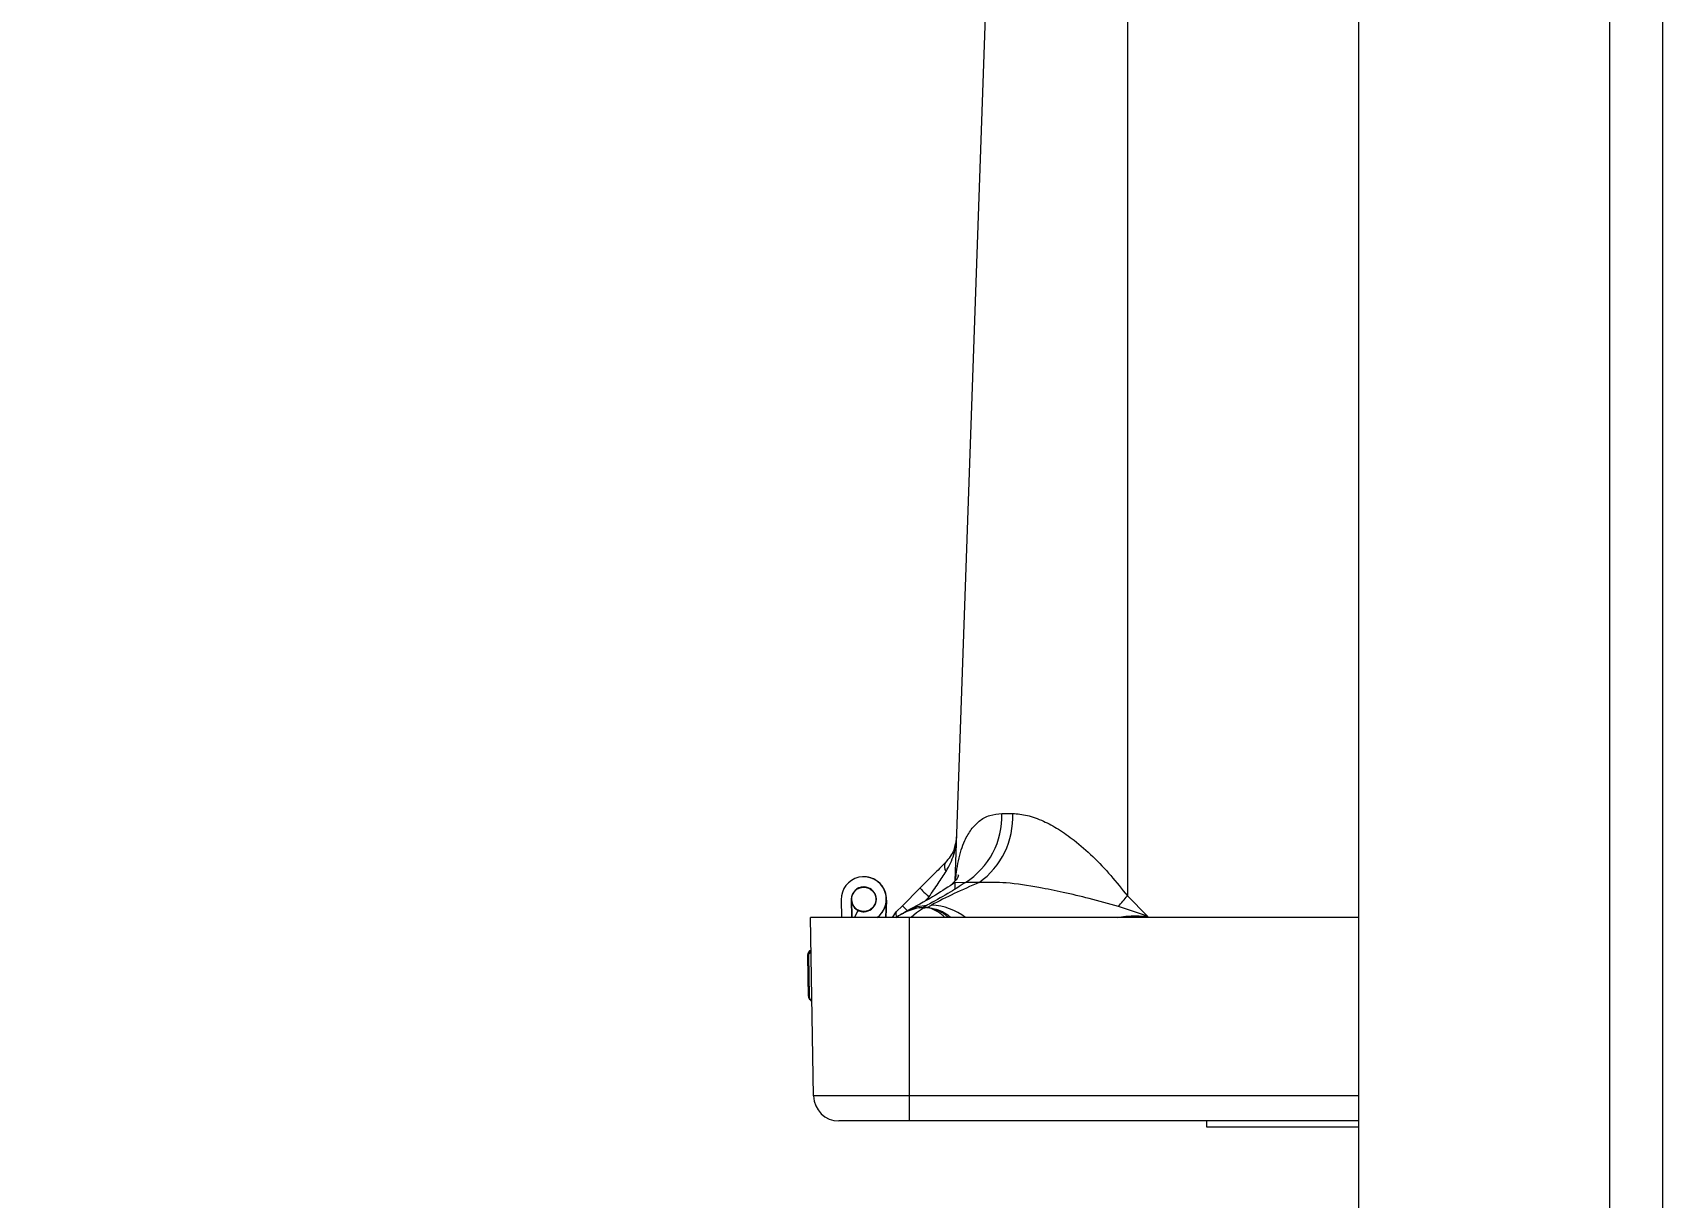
# Model space of a CAD drawing. Header units: feet. Extents: x -21 to 5170, y -254 to 1413.
# Drawn here: x 2081.07 to 2089.31, y 42.71 to 48.6 of the extents above; entities that cross this region are included whole.
import ezdxf
from ezdxf import colors
from ezdxf.entities.mleader import LeaderData, LeaderLine
from ezdxf.math import Vec2, Vec3

# ---------------------------------------------------------------- set-up
doc = ezdxf.new("R2010")
doc.units = ezdxf.units.FT
doc.header["$MEASUREMENT"] = 0
doc.layers.add('ATI CENTER SUPPORT', color=7, linetype='Continuous')
doc.layers.add('G-ANNO-TEXT', color=1, linetype='Continuous')
doc.styles.add('NEI-A', font='arial.ttf')

msp = doc.modelspace()

# ---------------------------------------------------------------- linework, layer by layer
at = {"layer": 'ATI CENTER SUPPORT', "color": 8, "linetype": 'Continuous', "lineweight": 15}
for p, q in [((2089.03955, 108.06425), (2089.03955, 25.40257)), ((2089.30717, 108.06425), (2089.30717, 25.40257)), ((2087.77006, 68.59497), (2087.77006, 25.40257)), ((2085.91262, 49.5161), (2085.73082, 44.30911)), ((2086.6022, 49.51611), (2086.60223, 44.23446)), ((2085.96833, 44.65042), (2086.02257, 44.65042)), ((2085.26988, 44.33082), (2085.26988, 44.33082)), ((2085.25771, 44.2782), (2085.26989, 44.2794)), ((2085.25776, 44.27822), (2085.26989, 44.2794)), ((2085.25778, 44.27822), (2085.2699, 44.2794)), ((2085.25778, 44.27822), (2085.26484, 44.27919)), ((2085.26992, 44.27837), (2085.26988, 44.27837)), ((2085.55366, 44.2735), (2085.46471, 44.18455)), ((2085.73048, 44.29953), (2085.72937, 44.26768)), ((2085.78341, 44.30213), (2085.7301, 44.29972)), ((2085.73052, 44.30058), (2085.73049, 44.29974)), ((2085.85348, 44.30213), (2085.78341, 44.30213)), ((2085.15575, 44.2141), (2085.15775, 44.12468)), ((2085.20716, 44.21525), (2085.20919, 44.12468)), ((2085.20716, 44.21525), (2085.20716, 44.21525)), ((2085.20919, 44.12468), (2085.20716, 44.21525)), ((2085.20717, 44.21525), (2085.20717, 44.21525)), ((2085.20718, 44.21459), (2085.20717, 44.21525)), ((2085.20718, 44.21525), (2085.20717, 44.21525)), ((2085.20719, 44.21459), (2085.20718, 44.21525)), ((2085.20718, 44.21525), (2085.20718, 44.21525)), ((2085.2072, 44.21459), (2085.20718, 44.21525)), ((2085.20719, 44.21525), (2085.20719, 44.21525)), ((2085.2072, 44.21459), (2085.20719, 44.21525)), ((2085.38398, 44.21268), (2085.38091, 44.12469)), ((2085.38091, 44.12469), (2085.38398, 44.21268)), ((2085.38399, 44.21268), (2085.38092, 44.12469)), ((2085.38092, 44.12469), (2085.38399, 44.21268)), ((2085.38399, 44.21268), (2085.38092, 44.12469)), ((2085.38092, 44.12469), (2085.384, 44.21268)), ((2085.384, 44.21268), (2085.38093, 44.12469)), ((2085.38093, 44.12469), (2085.384, 44.21268)), ((2085.38401, 44.21268), (2085.38093, 44.12469)), ((2085.38094, 44.12469), (2085.38401, 44.21268)), ((2085.38394, 44.21113), (2085.38266, 44.23453)), ((2085.38392, 44.21068), (2085.38267, 44.23453)), ((2085.38398, 44.21268), (2085.38398, 44.21268)), ((2085.46471, 44.18455), (2085.43383, 44.15366)), ((2085.50419, 44.16607), (2085.47041, 44.14844)), ((2085.56742, 44.17564), (2085.54826, 44.17332)), ((2085.54892, 44.17374), (2085.56742, 44.17564)), ((2085.56742, 44.17564), (2085.58922, 44.18702)), ((2085.57978, 44.20859), (2085.59918, 44.22798)), ((2085.58991, 44.17569), (2085.61211, 44.18759)), ((2085.58991, 44.17569), (2085.60344, 44.17396)), ((2085.60259, 44.17358), (2085.58991, 44.17569)), ((2085.59887, 44.21932), (2085.59918, 44.22798)), ((2086.70322, 44.13071), (2086.55695, 44.18053)), ((2086.60223, 44.23446), (2086.70322, 44.13071)), ((2087.77006, 44.1247), (2085.00011, 44.12468)), ((2085.01587, 43.22249), (2085.00011, 44.12468)), ((2085.2225, 44.12468), (2085.24208, 44.16042)), ((2085.24208, 44.16042), (2085.24208, 44.16042)), ((2085.24208, 44.16042), (2085.24209, 44.16042)), ((2085.24209, 44.16042), (2085.2421, 44.16042)), ((2085.2421, 44.16042), (2085.2421, 44.16042)), ((2085.2421, 44.16042), (2085.24211, 44.16042)), ((2085.25753, 44.15516), (2085.26376, 44.15422)), ((2085.26988, 44.15495), (2085.26992, 44.15495)), ((2085.41425, 44.12469), (2085.43383, 44.15366)), ((2085.43395, 44.12455), (2085.43102, 44.12198)), ((2085.50044, 43.09618), (2085.50043, 44.12469)), ((2086.70322, 44.13071), (2086.70331, 44.12469)), ((2087.77006, 43.22251), (2085.01587, 43.22249)), ((2087.77006, 43.09619), (2085.50044, 43.09618)), ((2087.00417, 43.06533), (2087.00417, 43.09618)), ((2087.77006, 43.06533), (2087.00417, 43.06533)), ((2087.16087, 43.06462), (2087.16087, 43.06533))]:
    msp.add_line(p, q, dxfattribs=at)
at = {"layer": 'ATI CENTER SUPPORT', "color": 8, "linetype": 'Continuous', "lineweight": 15, "flags": 128}
for points in [[(2085.55366, 44.2735), (2085.55453, 44.27262), (2085.56133, 44.26582), (2085.56699, 44.26016), (2085.57389, 44.25327), (2085.58176, 44.2454), (2085.5903, 44.23686), (2085.59918, 44.22798)], [(2085.46471, 44.18455), (2085.46558, 44.18367), (2085.47238, 44.17687), (2085.47804, 44.17121), (2085.48494, 44.16432), (2085.49007, 44.15919)], [(2085.50411, 44.16603), (2085.5396, 44.18045), (2085.58922, 44.18702)], [(2085.57234, 44.17237), (2085.53586, 44.1486), (2085.50908, 44.12469)], [(2085.24208, 44.16042), (2085.26615, 44.15403), (2085.26988, 44.15392)]]:
    msp.add_lwpolyline(points, dxfattribs=at)
at = {"layer": 'ATI CENTER SUPPORT', "color": 8, "linetype": 'Continuous', "lineweight": 15}
msp.add_circle((2085.26988, 44.21666), 0.06171, dxfattribs=at)
for centre, radius, start, end in [((2085.5732, 44.63698), 0.39536, 302.120231, 1.949137), ((2085.61786, 44.63172), 0.40514, 305.559948, 2.64664), ((2085.26988, 44.21666), 0.11416, 306.328706, 181.284146), ((2085.26988, 44.21666), 0.11416, 306.170111, 90.000338), ((2085.26989, 44.21666), 0.11416, 358.000338, 90.000338), ((2085.26989, 44.21666), 0.11416, 358.000338, 90.000338), ((2085.2699, 44.21666), 0.11416, 358.000338, 90.000338), ((2085.2699, 44.21666), 0.11416, 358.000338, 90.000338), ((2085.26991, 44.21666), 0.11416, 358.000338, 90.000338), ((2085.26992, 44.21666), 0.11416, 358.000338, 87.15253), ((2085.71545, 44.38295), 0.03835, 150.217097, 220.743597), ((2085.26988, 44.21666), 0.06274, 243.693701, 181.284146), ((2085.26988, 44.21666), 0.06274, 90.000338, 270.000338), ((2085.26989, 44.21666), 0.06274, 158.984259, 247.059447), ((2085.2699, 44.21666), 0.06274, 158.913481, 247.065347), ((2085.26991, 44.21666), 0.06274, 158.927637, 247.059447), ((2085.26991, 44.21666), 0.06274, 158.927637, 247.059447), ((2085.26992, 44.21666), 0.06274, 158.934785, 247.056467), ((2085.26989, 44.21666), 0.06274, 181.893783, 246.636244), ((2085.2699, 44.21666), 0.06274, 181.893783, 246.641858), ((2085.2699, 44.21666), 0.06274, 181.893783, 246.636244), ((2085.26991, 44.21666), 0.06274, 181.893783, 246.636244), ((2085.5995, 43.89676), 0.28128, 100.496813, 126.340135), ((2085.5751, 44.13099), 0.05013, 121.48245, 122.379591), ((2085.62344, 44.12907), 0.04914, 114.021808, 115.101571), ((2085.51986, 43.95658), 0.23223, 46.375406, 69.130397), ((2085.59681, 43.87779), 0.31017, 52.748789, 87.172655), ((2073.60289, 55.10482), 16.94544, 319.858729, 320.096827), ((2085.45856, 44.1436), 0.0267, 157.851686, 218.860128), ((2085.01068, 43.93491), 0.02571, 107.391792, 181.000338), ((2085.01588, 43.9304), 0.02571, 119.761192, 181.000338), ((2085.01428, 43.72924), 0.02571, 181.000338, 236.686138), ((2085.01947, 43.72473), 0.02571, 181.000338, 242.239484), ((2085.14441, 43.22474), 0.12856, 181.000338, 270.000338)]:
    msp.add_arc(centre, radius, start, end, dxfattribs=at)
for points, knots in [([(2085.7342, 44.31705), (2085.73544, 44.32961), (2085.73869, 44.36247), (2085.74778, 44.41253), (2085.76164, 44.46598), (2085.7821, 44.51989), (2085.81086, 44.5705), (2085.8526, 44.61424), (2085.9039, 44.64443), (2085.94722, 44.64846), (2085.96833, 44.65042)], [0, 0, 0, 0, 0.072275, 0.1891598, 0.3061611, 0.4181347, 0.56855, 0.7084896, 0.8579082, 1, 1, 1, 1]), ([(2086.02257, 44.65042), (2086.04701, 44.64857), (2086.08409, 44.64575), (2086.13686, 44.62911), (2086.18944, 44.6076), (2086.25589, 44.57117), (2086.34019, 44.51149), (2086.42957, 44.43326), (2086.51932, 44.33822), (2086.57461, 44.26903), (2086.60223, 44.23446)], [0, 0, 0, 0, 0.12221104, 0.18547245, 0.25085849, 0.37113585, 0.50038587, 0.66323996, 0.83172661, 1, 1, 1, 1]), ([(2085.73124, 44.49777), (2085.72961, 44.4867), (2085.72464, 44.45306), (2085.69922, 44.42251), (2085.68216, 44.402)], [0, 0, 0, 0, 0.3288637, 1, 1, 1, 1]), ([(2085.68639, 44.35793), (2085.70121, 44.38572), (2085.73081, 44.44127), (2085.73601, 44.50165), (2085.73861, 44.53182)], [0, 0, 0, 0, 0.50044345, 1, 1, 1, 1]), ([(2085.68216, 44.402), (2085.66244, 44.38228), (2085.6217, 44.34154), (2085.57681, 44.29665), (2085.55366, 44.2735)], [0, 0, 0, 0, 0.4841524, 1, 1, 1, 1]), ([(2085.59918, 44.22798), (2085.6148, 44.25126), (2085.64473, 44.29585), (2085.67292, 44.33785), (2085.68639, 44.35793)], [0, 0, 0, 0, 0.5220087, 1, 1, 1, 1]), ([(2085.74521, 44.34102), (2085.74659, 44.34057), (2085.75018, 44.33939), (2085.7386, 44.31374), (2085.72363, 44.30086), (2085.7162, 44.29445)], [0, 0, 0, 0, 0.2396239, 0.6223433, 1, 1, 1, 1]), ([(2085.7294, 44.30131), (2085.69788, 44.28007), (2085.62818, 44.23312), (2085.54807, 44.1898), (2085.50419, 44.16607)], [0, 0, 0, 0, 0.4522302, 1, 1, 1, 1]), ([(2085.78341, 44.30213), (2085.75495, 44.28327), (2085.69775, 44.24539), (2085.62551, 44.20654), (2085.58922, 44.18702)], [0, 0, 0, 0, 0.4976662, 1, 1, 1, 1]), ([(2085.85348, 44.30213), (2085.81025, 44.28332), (2085.7236, 44.24562), (2085.64933, 44.20696), (2085.61211, 44.18759)], [0, 0, 0, 0, 0.4988945, 1, 1, 1, 1]), ([(2085.7301, 44.29972), (2085.72892, 44.29969), (2085.72082, 44.29952), (2085.72004, 44.2957), (2085.71938, 44.29244)], [0, 0, 0, 0, 0.14604442, 1, 1, 1, 1]), ([(2086.55695, 44.18053), (2086.50783, 44.19413), (2086.41551, 44.21969), (2086.2815, 44.25195), (2086.14161, 44.27945), (2085.99421, 44.30357), (2085.89831, 44.30259), (2085.85348, 44.30213)], [0, 0, 0, 0, 0.2100684, 0.3948595, 0.5665534, 0.7973778, 1, 1, 1, 1]), ([(2085.57234, 44.17237), (2085.57125, 44.17241), (2085.56908, 44.17249), (2085.56727, 44.17321), (2085.56652, 44.17424), (2085.56712, 44.17517), (2085.56742, 44.17564)], [0, 0, 0, 0, 0.2560998, 0.5109868, 0.7567959, 1, 1, 1, 1]), ([(2085.58991, 44.17569), (2085.58842, 44.17522), (2085.58544, 44.17427), (2085.58071, 44.17322), (2085.57612, 44.17249), (2085.5736, 44.17241), (2085.57234, 44.17237)], [0, 0, 0, 0, 0.2433211, 0.4890375, 0.7439323, 1, 1, 1, 1]), ([(2085.60259, 44.17358), (2085.62955, 44.16707), (2085.66181, 44.15928), (2085.69351, 44.12958), (2085.69872, 44.12469)], [0, 0, 0, 0, 0.8354376, 1, 1, 1, 1]), ([(2085.60344, 44.17396), (2085.63214, 44.16806), (2085.66782, 44.16072), (2085.70289, 44.13059), (2085.70975, 44.12469)], [0, 0, 0, 0, 0.8041998, 1, 1, 1, 1]), ([(2085.45594, 44.13917), (2085.45654, 44.1398), (2085.46053, 44.14405), (2085.46647, 44.14507), (2085.47152, 44.14593)], [0, 0, 0, 0, 0.1491979, 1, 1, 1, 1]), ([(2086.55104, 44.12469), (2086.56524, 44.12716), (2086.61514, 44.13583), (2086.66648, 44.13284), (2086.70322, 44.13071)], [0, 0, 0, 0, 0.2845933, 1, 1, 1, 1]), ([(2084.98498, 43.93434), (2084.98499, 43.93358), (2084.98501, 43.93239), (2084.98522, 43.92074), (2084.98543, 43.90824), (2084.9857, 43.89253), (2084.98612, 43.86918), (2084.98668, 43.83662), (2084.98726, 43.80345), (2084.98769, 43.77893), (2084.98799, 43.76194), (2084.98823, 43.7479), (2084.98848, 43.73397), (2084.98853, 43.73089), (2084.98856, 43.7289)], [0, 0, 0, 0, 0.1197213, 0.1848949, 0.2500002, 0.315173, 0.3802785, 0.4999995, 0.6197215, 0.6848923, 0.7500001, 0.8151722, 0.880278, 1, 1, 1, 1]), ([(2084.99019, 43.92897), (2084.99018, 43.92938), (2084.99017, 43.93002), (2084.99033, 43.92063), (2084.99052, 43.90972), (2084.99077, 43.89535), (2084.99116, 43.87332), (2084.99171, 43.84161), (2084.9923, 43.80814), (2084.99274, 43.7827), (2084.99306, 43.76465), (2084.99332, 43.74924), (2084.99361, 43.73326), (2084.99369, 43.7284), (2084.99374, 43.72526)], [0, 0, 0, 0, 0.1197215, 0.1848944, 0.2500011, 0.3151738, 0.3802782, 0.5000019, 0.6197223, 0.6848941, 0.7500015, 0.8151721, 0.8802787, 1, 1, 1, 1]), ([(2085.50044, 43.09618), (2085.45565, 43.09618), (2085.38676, 43.09618), (2085.30387, 43.09617), (2085.24683, 43.09617), (2085.20088, 43.09617), (2085.15648, 43.09617), (2085.14917, 43.09617), (2085.14441, 43.09617)], [0, 0, 0, 0, 0.2394563, 0.3683606, 0.5, 0.6316387, 0.760543, 1, 1, 1, 1])]:
    msp.add_open_spline(points, degree=3, knots=knots, dxfattribs=at)

# ---------------------------------------------------------------- leaders
at = {"layer": 'G-ANNO-TEXT'}
ml = msp.add_multileader_mtext('Standard', dxfattribs=at)
ml.set_content('HANGER POSITION ALONG THE MESSENGER WIRE  MAY BE ADJUSTED TO ACCOMMODATE CABLE BENDING RADIUS LIMITATIONS', color=256, style='NEI-A')
ml.set_leader_properties()
ml.build(insert=Vec2(0, 0))
ml.multileader.update_dxf_attribs({"dogleg_length": 0.89968, "arrow_head_size": 3})
ctx = ml.context
ctx.base_point, ctx.char_height, ctx.arrow_head_size, ctx.landing_gap_size, ctx.plane_origin = Vec3(2012.82527, 44.0554, 0.11854), 2, 3, 1.53573, Vec3(1932.67449, 110.91048, 0.11854)
notes = []
notes.append((ctx, [(0, (1, 1, 0), (2011.92559, 44.0554, 0.11854), (1, 0), 0.89968, [(0, [(2002.10417, 59.11993, 0.11854)], 0, [])])]))
ctx.mtext.insert, ctx.mtext.width, ctx.mtext.flow_direction = Vec3(2014.361, 45.07245, 0.11854), 66.8767531, 5
ctx.mtext.has_bg_fill, ctx.mtext.bg_color, ctx.mtext.bg_scale_factor, ctx.mtext.bg_transparency, ctx.mtext.use_window_bg_color = 1, -1073741824, 1.5, 0, 1
for ctx, leaders in notes:
    for number, flags, end, landing, length, lines in leaders:
        leader = LeaderData()
        leader.index, (leader.has_last_leader_line, leader.has_dogleg_vector, leader.attachment_direction) = number, flags
        leader.last_leader_point, leader.dogleg_vector, leader.dogleg_length = Vec3(end), Vec3(landing), length
        for number, points, colour, breaks in lines:
            line = LeaderLine()
            line.index, line.vertices, line.color, line.breaks = number, Vec3.list(points), colors.encode_raw_color(colour), breaks
            leader.lines.append(line)
        ctx.leaders.append(leader)

doc.saveas('drawing.dxf')
